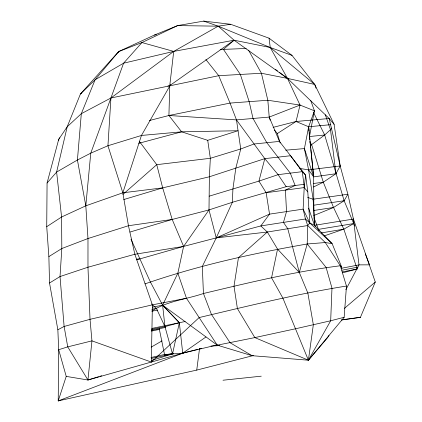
<?xml version="1.0" encoding="UTF-8"?>
<svg xmlns="http://www.w3.org/2000/svg" width="422" height="422" viewBox="0 0 422 422"><rect width="100%" height="100%" fill="white"/><g stroke="black" fill="none" stroke-linecap="round" stroke-linejoin="round"><path stroke-width="0.63" d="M253.448 355.514L196.742 370.105L58.215 400.9L58.695 349.717L57.851 329.767L49.527 283.014L48.868 256.608L46.731 226.672L47.074 183.016L58.695 139.397L67.204 126.758L80.423 93.995L118.698 51.553L154.41 35.047L177.625 25.594L203.731 21.1L230.66 24.281L269.046 38.18L292.019 55.393L314.722 84.437L334.118 124.353L340.179 165.967L347.876 194.241L353.43 219.044L359.006 264.874L345.824 289.745M328.996 335.458L327.62 337.669L308.398 360.198L252.092 355.699L230.074 342.733L211.406 314.348L203.441 293.512L202.307 266.435L216.249 237.892L208.995 209.924L209.381 176.786L210.335 158.292L207.719 140.331L181.634 131.822L141.454 135.451L107.942 145.743L90.762 153.165L77.421 160.007L56.617 172.081L47.074 183.016M185.627 352.075L58.215 400.9L66.222 376.387L58.695 349.717L67.736 346.868L91.954 340.865L151.324 362.055L152.389 304.853L134.85 254.266L128.441 225.728L122.834 192.791L107.942 145.743L110.933 97.994L123.583 63.194L141.95 42.553L177.625 25.594L218.2 26.18L230.66 24.281M130.968 239.147L150.311 281.833L162.618 305.169L217.277 345.164L254.835 337.595L308.398 360.198L313.34 324.718L307.849 293.058L299.309 272.48L307.205 243.99L307.701 225.543L305.459 218.976L303.133 209.127L304.204 187.579L305.612 175.193L279.454 141.402L269.215 117.084L267.833 100.262L261.408 73.259L248.495 50.112M207.719 140.331L238.066 130.73L181.634 131.822L168.916 115.501L169.765 85.613L173.716 51.405L218.2 26.18L270.254 47.496L292.019 55.393M205.852 59.502L218.723 75.691L230.037 103.089L236.473 119.895L240.746 148.966L235.808 168.172L232.933 188.877L232.343 202.286L216.249 237.892L260.801 225.939L267.326 232.026L277.555 249.112L271.557 277.792L282.925 298.196L308.398 360.198L344.157 317.281L346.462 286.053L340.301 265.76L325.293 242.539L307.701 225.543L267.326 232.026L216.249 237.892L183.612 246.411L136.528 259.852M66.222 376.387L87.945 380L91.954 340.865L90.018 319.317L87.976 267.221L87.982 238.535L85.814 205.82L90.762 153.165L110.933 97.994L173.716 51.405L234.078 40.211L270.254 47.496L314.722 84.437L316.02 88.156M196.742 370.105L199.527 348.604M309.59 135.889L314.427 110.801L310.676 100.383M217.293 344.89L182.726 353.167L172.524 353.926L164.96 326.623L162.618 305.169L177.847 273.166L183.612 246.411L208.995 209.924L232.343 202.286L286.185 186.688L303.961 184.33L302.273 171.659L290.536 155.739L264.8 158.635L209.381 176.786L162.681 187.874L123.709 199.569M151.224 360.493L172.524 353.926L179.35 322.714L162.56 305.059M280.171 142.958L277.307 133.574L296.044 121.494L300.026 105.067L287.472 78.392L270.254 47.496L269.046 38.18M149.335 120.544L168.916 115.501L236.473 119.895L264.8 158.635L258.929 181.107L266.145 192.712L269.537 214.133L260.801 225.939L305.459 218.976L332.14 243.647L341.614 266.904L341.794 268.856M46.731 226.672L61.591 217.003L85.814 205.82L122.834 192.791L141.454 135.451L170.593 84.606M118.192 52.766L118.698 51.553L141.95 42.553L173.716 51.405L123.583 63.194L95.077 79.8L80.423 93.995L81.425 93.178M216.249 237.892L269.537 214.133L303.133 209.127L309.806 223.006L314.48 225.322L353.43 219.044L375.269 282.028L360.42 317.328L341.562 320.003M279.596 72.478L287.472 78.392L329.171 118.503L340.179 165.967L335.944 173.722L323.294 182.204L313.514 186.993M308.398 360.198L330.679 320.767L331.977 288.105L326.085 267.384L307.205 243.99C252.324 253.474 197.623 265.617 144.957 283.895M313.831 215.505L333.544 207.487L344.13 200.74L347.876 194.241L313.135 199.226L307.649 197.449M59.797 137.762L58.695 139.397L58.742 140.711M331.592 128.082L330.51 129.681L324.692 134.993L310.529 145.411M307.701 225.543L309.806 223.006L307.796 191.873L305.612 175.193L302.273 171.659L278.109 174.661L258.929 181.107L209.154 196.183M118.698 51.553L95.077 79.8L81.314 113.692L77.421 160.007L85.814 205.82M151.324 362.055L199.147 317.56C247.994 306.019 296.872 293.944 346.462 286.053M267.326 232.026L238.472 257.642L233.999 286.132L237.396 308.561L254.835 337.595L295.59 328.759L330.679 320.767L344.157 317.281M122.955 194.4L156.741 164.67L210.335 158.292L240.746 148.966L253.97 144.013L279.454 141.402M344.394 308.382L375.269 282.028M205.931 336.993L182.726 353.167L87.945 380L67.736 346.868L64.118 326.464L60.024 276.558L61.812 248.542L61.591 217.003L56.617 172.081L67.204 126.758L81.314 113.692L110.933 97.994L218.723 75.691L261.408 73.259L287.472 78.392L314.722 84.437M48.868 256.608L61.812 248.542L87.982 238.535L128.441 225.728L172.197 219.451L208.995 209.924M49.527 283.014L60.024 276.558L87.976 267.221L134.85 254.266L183.612 246.411L172.197 219.451L162.681 187.874L156.741 164.67L139.281 141.249M151.883 310.998C167.334 301.018 186.297 299.34 203.441 293.512C248.695 282.698 294.113 271.673 340.301 265.76L341.614 266.904M58.215 400.9L59.354 400.241M151.218 347.127L162.059 340.86M324.381 235.845L343.819 229.162L353.72 223.565L353.43 219.044M57.851 329.767L64.118 326.464L90.018 319.317L152.389 304.853L186.471 298.259L217.277 345.164L252.092 355.699M236.473 119.895L269.215 117.084L300.026 105.067L314.427 110.801L308.656 126.764L304.41 148.591L308.572 169.871L313.135 199.226L313.799 205.213L314.506 225.422M138.791 143.311L181.634 131.822M87.945 380L98.595 376.714M99.85 376.329L101.728 375.749M129.976 232.053L172.197 219.451M151.435 329.44L164.96 326.623L179.35 322.714L182.726 353.167L197.892 349.279M342.791 272.776L357.181 268.999L343.819 229.162L333.544 207.487L323.294 182.204L311.694 144.825L309.917 142.045M273.097 127.375L296.044 121.494L329.171 118.503L334.118 124.353M199.158 348.957L201.684 348.308M167.85 86.088L169.765 85.613L234.078 40.211L287.472 78.392L288.695 78.856M159.236 328.722L164.643 355.071L172.324 353.341M151.261 358.42L173.801 353.636M150.981 357.513L165.107 354.369M151.408 331.091L159.785 329.339M151.72 328.453L185.152 321.511M151.503 330.336L165.63 327.388M168.916 115.501L230.037 103.089L267.833 100.262L300.026 105.067M151.967 311.199L157.749 310.059M151.862 309.257L156.377 308.371L164.96 326.623M342.411 271.895L357.181 268.999M341.562 268.25L359.006 264.874L369.514 264.847L365.331 253.923M152.337 307.174L162.655 305.159M341.941 270.222L357.972 267.1M321.321 232.918L343.819 229.162M136.39 259.266L139.619 258.739M317.871 229.457L353.72 223.565L354.649 225.997M154.41 35.047L156.362 34.752M313.641 210.499L333.544 207.487M353.72 223.565L344.13 200.74L313.799 205.213L313.667 176.881L308.656 126.764L296.044 121.494M164.643 355.071L172.524 353.926M266.145 192.712L304.204 187.579L307.796 191.873M341.799 319.829L360.42 317.328L358.463 317.36M313.636 183.491L323.294 182.204M122.834 192.791L162.681 187.874M299.726 168.436L308.572 169.871L340.179 165.967M310.386 144.962L311.694 144.825M223.011 380.222L261.26 376.176M309.463 136.533L324.692 134.993L344.13 200.74M139.323 142.778L140.626 142.652M330.859 124.664L308.656 126.764L309.036 131.321M285.689 150.19L304.41 148.591L313.667 176.881L335.944 173.722L330.51 129.681L325.32 114.805M307.205 243.99L325.293 242.539L332.14 243.647L314.48 225.322L308.593 208.13M210.953 346.066L219.493 345.623M220.194 49.522L246.248 48.467M203.72 21.1L218.2 26.18L234.078 40.211L223.454 49.39L240.361 74.457L249.17 101.66L253.021 118.476L266.825 142.694L290.289 173.147L295.126 185.501L285.409 190.111L286.517 211.601L283.457 222.405L287.783 228.74L299.314 272.496L277.555 249.112M275.392 69.324L277.491 70.901M151.561 303.951L156.377 308.371M162.618 305.169L179.35 322.714M264.8 158.635L278.109 174.661L286.185 186.688M274.479 130.05L277.307 133.574M308.572 169.871L313.667 176.881L310.819 149.546M315.223 226.403L314.48 225.322L313.135 199.226M313.646 112.764L324.692 134.993M314.163 218.163L319.027 230.85M177.847 273.166L186.471 298.259M269.215 117.084L270.17 120.159M309.558 221.74L309.806 223.006M309.532 137.182L309.801 139.787M309.938 141.085L310.276 144.34M310.413 145.643L310.682 148.243M309.141 132.624L309.41 135.879M303.961 184.33L304.204 187.579"/></g></svg>
